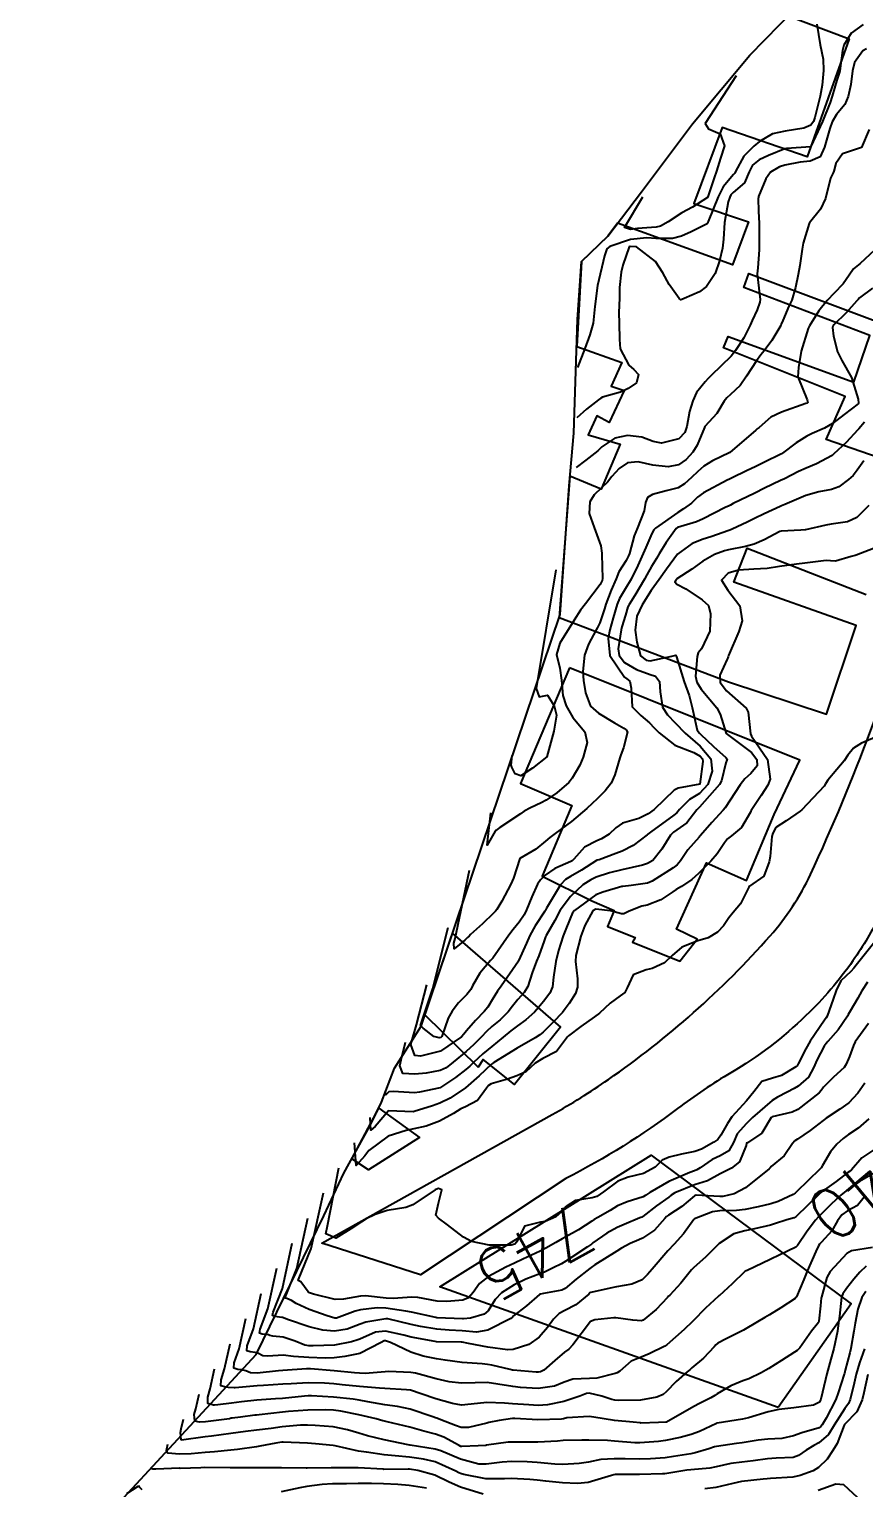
# Model space of a CAD drawing. Header units: metres. Extents: x 318500 to 325275, y 7408834 to 7428799.
# Drawn here: x 321219.5 to 321284.8, y 7415693.8 to 7415808 of the extents above; entities that cross this region are included whole.
import ezdxf
from ezdxf.enums import TextEntityAlignment as Align

# ---------------------------------------------------------------- set-up
doc = ezdxf.new("R2010")
doc.units = ezdxf.units.M
doc.header["$MEASUREMENT"] = 0
for name, color, linetype in [('Area', 45, 'Continuous'), ('Cotas', 45, 'Continuous'), ('Curvas de Nivel 1m', 11, 'Continuous'), ('Curvas de Nivel 5m', 15, 'Continuous'), ('Edificações', 30, 'Continuous'), ('Vias Primárias', 230, 'Continuous')]:
    doc.layers.add(name, color=color, linetype=linetype)
doc.styles.add('Style-STANDARD', font='STANDARD.shx')

msp = doc.modelspace()

# ---------------------------------------------------------------- linework, layer by layer
at = {"layer": 'Area'}
msp.add_lwpolyline([(321219.47, 7415685.03), (321237.22, 7415704.24), (321237.27, 7415704.3), (321242.53, 7415715.1), (321244.1, 7415718.45), (321246.15, 7415722.17), (321247.05, 7415724), (321248.06, 7415726.66), (321250.14, 7415729.94), (321261.03, 7415762.18), (321261.71, 7415772.25), (321262.1, 7415776.36), (321262.38, 7415785.26), (321262.69, 7415789.81), (321264.76, 7415791.8), (321267.37, 7415795.25), (321271.38, 7415800.57), (321275.86, 7415805.95), (321279.38, 7415809.56)], dxfattribs=at)
at = {"layer": 'Curvas de Nivel 1m', "flags": 128}
for points, elevation in [([(321284.74, 7415808.36), (321283.78, 7415807.68), (321283.22, 7415806.73), (321283.11, 7415806.33), (321282.89, 7415804.74), (321282.86, 7415804.56), (321282.68, 7415803.99), (321282.31, 7415802.75), (321282.15, 7415802.24), (321281.55, 7415800.76), (321280.64, 7415798.8), (321280.63, 7415798.77), (321278.74, 7415798.66), (321278.61, 7415798.63), (321277.31, 7415798.1), (321276.59, 7415797.77), (321276.06, 7415797.36), (321275.81, 7415796.83), (321275.44, 7415795.97), (321274.56, 7415795.21), (321274.38, 7415795.03), (321274.29, 7415794.85), (321274.16, 7415794.47), (321273.88, 7415792.86), (321273.81, 7415791.56), (321273.71, 7415790.86), (321273.48, 7415789.87), (321273.14, 7415788.87), (321272.46, 7415787.85), (321271.91, 7415787.43), (321270.71, 7415786.9), (321270.53, 7415786.82), (321270.45, 7415786.81), (321270.34, 7415786.9), (321269.54, 7415788), (321269.04, 7415788.92), (321268.48, 7415789.81), (321266.99, 7415790.95), (321266.5, 7415790.99), (321266.42, 7415790.96), (321265.92, 7415789.52), (321265.78, 7415788.97), (321265.66, 7415787.76), (321265.65, 7415786.97), (321265.62, 7415785.78), (321265.64, 7415784.97), (321265.67, 7415783.7), (321265.72, 7415782.97), (321266.38, 7415781.7), (321266.77, 7415781.35), (321267.15, 7415780.95), (321266.99, 7415780.32), (321266.35, 7415779.87), (321265.74, 7415779.58), (321264.34, 7415779.19), (321264.2, 7415779.12), (321264.02, 7415778.98), (321263.09, 7415778.24), (321262.32, 7415777.56)], 756), ([(321281.11, 7415808.38), (321281.36, 7415806.76), (321281.59, 7415805.65), (321281.63, 7415804.76), (321281.52, 7415803.6), (321281.36, 7415802.76), (321280.95, 7415801.08), (321280.84, 7415800.77), (321280.63, 7415800.47), (321280.08, 7415800.24), (321278.62, 7415800), (321277.63, 7415799.8), (321276.61, 7415799.21), (321276.17, 7415798.83), (321275.4, 7415798.04), (321274.75, 7415796.85), (321274.69, 7415796.73), (321274.58, 7415796.61), (321273.78, 7415795.65), (321273.39, 7415794.87), (321272.6, 7415792.95), (321272.58, 7415792.88), (321272.58, 7415792.83), (321272.53, 7415792.76), (321271.28, 7415792.13), (321270.51, 7415791.78), (321269.82, 7415791.6), (321268.51, 7415791.61), (321267.8, 7415791.65), (321266.51, 7415791.52), (321264.9, 7415790.98), (321264.68, 7415790.8), (321264.49, 7415790.25), (321263.93, 7415787.93), (321263.73, 7415786.29), (321263.6, 7415784.99), (321263.34, 7415784.06), (321262.94, 7415783), (321262.38, 7415781.51)], 757), ([(321274.8, 7415804.35), (321272.36, 7415800.62), (321272.62, 7415800.19), (321273.54, 7415799.79), (321273.89, 7415798.86), (321273.57, 7415797.89), (321273.25, 7415796.87), (321273.08, 7415796.36), (321272.58, 7415794.88), (321272.55, 7415794.81), (321271.38, 7415794.05), (321270.54, 7415793.62), (321269.46, 7415792.92), (321268.88, 7415792.57), (321268.52, 7415792.5), (321267.07, 7415792.4), (321266.52, 7415792.32), (321266.04, 7415792.48), (321267.5, 7415794.87)], 758), ([(321285.2, 7415800.14), (321284.61, 7415798.72), (321283.1, 7415798.23), (321282.59, 7415797.48), (321282.43, 7415796.89), (321282.38, 7415796.74), (321282.17, 7415796.34), (321281.78, 7415794.75), (321281.4, 7415793.9), (321280.53, 7415792.84), (321280.5, 7415792.77), (321280.04, 7415791.24), (321279.95, 7415790.78), (321279.77, 7415789.5), (321279.63, 7415788.78), (321279.43, 7415787.76), (321279.15, 7415786.79), (321278.92, 7415786.32), (321278.43, 7415785.2), (321278.32, 7415784.9), (321278.28, 7415784.8), (321277.59, 7415783.63), (321276.98, 7415782.81), (321276.73, 7415782.49), (321276.39, 7415782.04), (321275.61, 7415780.83), (321275.11, 7415780.09), (321274.35, 7415779.4), (321274.06, 7415779.14), (321273.85, 7415778.86), (321273.27, 7415777.92), (321272.35, 7415776.88), (321272.31, 7415776.81), (321271.74, 7415775.44), (321271.4, 7415774.89), (321270.88, 7415774.3), (321270.27, 7415773.89), (321269.46, 7415773.73), (321268.27, 7415773.86), (321267.11, 7415774.12), (321266.28, 7415774.05), (321265.63, 7415773.6), (321265.05, 7415772.97), (321264.71, 7415772.52), (321264.25, 7415772.08), (321263.68, 7415771.55), (321263.33, 7415770.99), (321263.3, 7415770.08), (321263.67, 7415768.99), (321264.19, 7415767.55), (321264.29, 7415766.98), (321264.29, 7415766.86), (321264.33, 7415764.98), (321264.3, 7415764.83), (321264.15, 7415764.52), (321262.99, 7415763), (321262.62, 7415762.51), (321262.11, 7415761.73), (321260.99, 7415759.93), (321260.74, 7415759.03), (321260.99, 7415757.96), (321261.11, 7415757.02), (321261.23, 7415755.82), (321261.48, 7415755.02), (321262.01, 7415754.11), (321262.95, 7415753), (321263.14, 7415752.15), (321262.82, 7415751), (321262.57, 7415750.39), (321261.95, 7415749.36), (321261.8, 7415749.15), (321261.69, 7415749.01), (321260.75, 7415748.21), (321259.92, 7415747.65), (321259.52, 7415747.44), (321258.7, 7415747.05), (321258.19, 7415746.77), (321257.91, 7415746.58), (321256.31, 7415745.5), (321255.98, 7415745.27), (321255.95, 7415745.27), (321255.92, 7415745.22), (321255.31, 7415744.11), (321255.6, 7415746.64)], 754), ([(321285.62, 7415790.7), (321284.49, 7415789.66), (321283.98, 7415789.23), (321283.64, 7415788.73), (321283.15, 7415788.05), (321282.46, 7415787.33), (321281.91, 7415786.75), (321281.26, 7415785.94), (321280.52, 7415784.77), (321280.42, 7415784.57), (321279.87, 7415782.78), (321279.66, 7415781.5), (321279.62, 7415780.78), (321280.34, 7415778.99), (321280.41, 7415778.77), (321280.34, 7415778.71), (321280.24, 7415778.68), (321278.33, 7415778.02), (321277.5, 7415777.63), (321276.58, 7415776.82), (321276.44, 7415776.7), (321276.32, 7415776.6), (321274.29, 7415774.85), (321272.95, 7415774.2), (321272.27, 7415773.78), (321271.8, 7415773.36), (321271.3, 7415772.89), (321270.76, 7415772.39), (321270.25, 7415772.08), (321269.31, 7415771.85), (321268.24, 7415771.56), (321267.84, 7415771.33), (321267.7, 7415770.94), (321267.59, 7415770.3), (321267.06, 7415768.95), (321266.82, 7415768.33), (321266.44, 7415766.96), (321266.37, 7415766.76), (321266.17, 7415766.41), (321265.61, 7415765.51), (321265.4, 7415764.97), (321265.02, 7415764.09), (321264.59, 7415762.98), (321264.48, 7415762.62), (321264.11, 7415761.51), (321263.93, 7415761.15), (321263.83, 7415760.98), (321263.24, 7415759.84), (321262.92, 7415759), (321262.78, 7415757.72), (321262.85, 7415757), (321262.99, 7415756.04), (321263.39, 7415754.99), (321264.01, 7415754.44), (321265.27, 7415753.7), (321265.99, 7415753.28), (321266.19, 7415753.15), (321266.3, 7415752.96), (321265.98, 7415751.73), (321265.76, 7415751.18), (321265.68, 7415750.96), (321265.29, 7415749.63), (321265.01, 7415748.97), (321264.55, 7415748.36), (321263.92, 7415747.75), (321263.52, 7415747.38), (321263.1, 7415746.99), (321261.9, 7415745.96), (321260.62, 7415745.03), (321260.21, 7415744.71), (321259.88, 7415744.42), (321259.12, 7415743.8), (321257.86, 7415743.06), (321257.36, 7415741.54), (321257.17, 7415741.07), (321256.46, 7415739.72), (321256.05, 7415739.09), (321255.95, 7415738.95), (321255.81, 7415738.79), (321254.93, 7415737.96), (321254.01, 7415737.11), (321253.89, 7415736.99), (321253.78, 7415736.88), (321253.56, 7415736.68), (321252.72, 7415736), (321252.7, 7415736.45), (321252.79, 7415736.81), (321253.93, 7415742.15)], 753), ([(321285.46, 7415787.71), (321284.45, 7415786.96), (321284.33, 7415786.84), (321284.22, 7415786.72), (321283.39, 7415785.78), (321282.42, 7415784.84), (321282.38, 7415784.78), (321282.35, 7415784.74), (321282.33, 7415784.65), (321282.41, 7415783.97), (321282.71, 7415782.74), (321283.06, 7415782.06), (321283.82, 7415780.73), (321284.34, 7415779.02), (321284.37, 7415778.72), (321284.34, 7415778.67), (321283.23, 7415777.83), (321282.32, 7415777.12), (321281.69, 7415776.75), (321280.74, 7415776.34), (321280.31, 7415776.13), (321279.48, 7415775.61), (321278.42, 7415774.8), (321278.34, 7415774.75), (321278.29, 7415774.72), (321277, 7415774.09), (321276.27, 7415773.74), (321275.66, 7415773.44), (321274.42, 7415772.85), (321274.26, 7415772.77), (321274.09, 7415772.69), (321272.24, 7415771.7), (321271.77, 7415771.35), (321271.29, 7415770.89), (321270.68, 7415770.44), (321270.22, 7415770.17), (321268.47, 7415768.93), (321268.35, 7415768.79), (321268.2, 7415768.52), (321267.72, 7415767.41), (321267.52, 7415766.94), (321267.1, 7415766.01), (321266.58, 7415764.95), (321266.14, 7415764.2), (321265.67, 7415763.43), (321265.48, 7415762.97), (321265.16, 7415761.92), (321264.91, 7415760.97), (321264.77, 7415760.29), (321264.9, 7415758.97), (321266.05, 7415757.27), (321266.23, 7415757.14), (321266.47, 7415756.95), (321266.58, 7415756.41), (321266.66, 7415754.95), (321267.33, 7415754.26), (321268.01, 7415753.68), (321268.38, 7415753.3), (321268.76, 7415752.92), (321269.99, 7415751.95), (321271.48, 7415751.38), (321271.97, 7415751.09), (321272.15, 7415750.88), (321272.17, 7415750.67), (321271.95, 7415748.88), (321270.25, 7415748.58), (321269.94, 7415748.42), (321268.38, 7415746.92), (321267.91, 7415746.57), (321267.18, 7415746.21), (321265.9, 7415745.84), (321265.38, 7415745.48), (321264.86, 7415744.97), (321264.26, 7415744.6), (321263.88, 7415744.46), (321262.91, 7415743.95), (321262.09, 7415743.01), (321261.97, 7415742.9), (321261.86, 7415742.85), (321260.6, 7415742.28), (321259.84, 7415741.76), (321259.47, 7415741.41), (321259.24, 7415741.05), (321258.79, 7415740.08), (321258.38, 7415739.05), (321258.19, 7415738.67), (321257.8, 7415738.08), (321257.33, 7415737.52), (321256.99, 7415737.07), (321255.75, 7415735.28), (321255.67, 7415735.18), (321255.58, 7415735.09), (321254.74, 7415734.1), (321254.17, 7415733.11), (321254.02, 7415732.81), (321253.72, 7415732.43), (321253.06, 7415731.77), (321252.56, 7415731.13), (321252.25, 7415730.57), (321251.75, 7415729.14), (321251.67, 7415729.05), (321251.56, 7415729.03), (321251.14, 7415729.15), (321250.31, 7415729.79), (321250.09, 7415729.99), (321250.34, 7415730.78), (321251.05, 7415732.9), (321252.26, 7415737.67)], 752), ([(321284.84, 7415777.22), (321284.4, 7415776.72), (321284.36, 7415776.68), (321284.32, 7415776.63), (321283.39, 7415775.64), (321282.44, 7415774.74), (321282.36, 7415774.66), (321282.29, 7415774.61), (321281.07, 7415773.97), (321280.27, 7415773.63), (321279.68, 7415773.36), (321278.58, 7415772.8), (321278.26, 7415772.65), (321277.01, 7415772.05), (321276.25, 7415771.68), (321274.56, 7415770.85), (321274.34, 7415770.74), (321274.24, 7415770.69), (321273.92, 7415770.54), (321272.22, 7415769.65), (321271.68, 7415769.42), (321270.21, 7415768.98), (321270.09, 7415768.9), (321269.3, 7415767.8), (321268.77, 7415766.92), (321268.55, 7415766.55), (321268.17, 7415765.94), (321267.81, 7415765.28), (321267.63, 7415764.94), (321266.85, 7415763.66), (321266.41, 7415762.96), (321266.32, 7415762.76), (321266.12, 7415762.11), (321265.85, 7415761.22), (321265.79, 7415760.96), (321265.57, 7415759.48), (321265.63, 7415758.96), (321266.06, 7415758.42), (321266.98, 7415757.87), (321268.06, 7415757.48), (321268.48, 7415757.34), (321268.79, 7415756.92), (321268.84, 7415756.12), (321269.02, 7415754.91), (321269.41, 7415754.31), (321270.01, 7415753.68), (321270.8, 7415752.89), (321271.98, 7415751.87), (321272.8, 7415750.87), (321272.92, 7415749.9), (321272.58, 7415748.87), (321271.93, 7415748.17), (321271.13, 7415747.68), (321270.35, 7415746.9), (321270.16, 7415746.66), (321269.91, 7415746.46), (321268.09, 7415745.13), (321267.89, 7415744.98), (321267.82, 7415744.93), (321266.74, 7415744.09), (321265.87, 7415743.65), (321265.37, 7415743.46), (321264.07, 7415742.98), (321263.91, 7415742.93), (321263.86, 7415742.91), (321262.69, 7415742.16), (321261.84, 7415741.67), (321261.43, 7415741.42), (321261.05, 7415741.02), (321259.96, 7415739.19), (321259.87, 7415739.04), (321259.85, 7415739), (321259.81, 7415738.94), (321259.05, 7415737.79), (321258.64, 7415737.05), (321258.38, 7415736.45), (321257.76, 7415735.06), (321257.75, 7415735.04), (321256.39, 7415733.08), (321256.12, 7415732.69), (321255.71, 7415732.02), (321255.37, 7415731.43), (321255.08, 7415731.1), (321254.39, 7415730.4), (321253.68, 7415729.58), (321253.48, 7415729.31), (321253.3, 7415729.12), (321251.66, 7415727.99), (321250.09, 7415727.6), (321249.65, 7415727.65), (321249.34, 7415728.52), (321249.77, 7415730.04), (321250.59, 7415733.18)], 751), ([(321285.17, 7415770.71), (321284.23, 7415769.77), (321283.5, 7415769.44), (321282.22, 7415769.24), (321281.8, 7415769.16), (321280.21, 7415768.8), (321280.19, 7415768.79), (321279.84, 7415768.78), (321278.3, 7415768.7), (321278.21, 7415768.67), (321276.99, 7415768.02), (321276.19, 7415767.69), (321275.52, 7415767.5), (321274.19, 7415767.23), (321273.89, 7415767.15), (321273.09, 7415766.87), (321272.17, 7415766.35), (321271.33, 7415765.73), (321270.15, 7415764.96), (321270.12, 7415764.93), (321270.1, 7415764.9), (321269.99, 7415764.74), (321270.15, 7415764.56), (321270.85, 7415764.18), (321272.14, 7415763.32), (321272.62, 7415762.87), (321272.77, 7415762.22), (321272.72, 7415760.87), (321272.09, 7415759.49), (321271.81, 7415759.16), (321271.73, 7415758.88), (321271.6, 7415757.34), (321271.7, 7415756.88), (321272.04, 7415756.33), (321273.28, 7415754.86), (321273.54, 7415754.38), (321274, 7415752.85), (321275.98, 7415751.37), (321276.41, 7415750.82), (321276.44, 7415750.33), (321275.95, 7415749.72), (321275.47, 7415749.3), (321275.1, 7415748.83), (321273.92, 7415747.04), (321273.77, 7415746.85), (321272.88, 7415745.89), (321272.01, 7415744.88), (321271.95, 7415744.81), (321271.89, 7415744.75), (321271, 7415743.76), (321270.43, 7415742.89), (321270.17, 7415742.58), (321269.85, 7415742.35), (321268.21, 7415741.29), (321267.84, 7415741.13), (321266.57, 7415740.95), (321265.91, 7415740.89), (321265.84, 7415740.87), (321264.36, 7415740.44), (321263.82, 7415740.22), (321262.14, 7415739.01), (321261.99, 7415738.82), (321261.8, 7415738.37), (321261.41, 7415737.4), (321261.26, 7415737.02), (321260.9, 7415735.88), (321260.67, 7415735.02), (321260.49, 7415733.78), (321260.42, 7415733.02), (321260.21, 7415732.54), (321259.71, 7415731.88), (321259.33, 7415731.41), (321259, 7415731.04), (321258.32, 7415730.43), (321257.68, 7415729.97), (321257.17, 7415729.57), (321256.57, 7415729.08), (321255.66, 7415728.36), (321254.98, 7415727.78), (321254.25, 7415727.1), (321253.94, 7415726.82), (321253.64, 7415726.55), (321252.83, 7415725.92), (321251.66, 7415725.14), (321251.64, 7415725.12), (321251.62, 7415725.12), (321250, 7415724.78), (321249.61, 7415724.74), (321247.96, 7415724.84), (321247.61, 7415724.8), (321247.42, 7415724.62), (321247.37, 7415724.58), (321247.35, 7415724.76)], 749), ([(321285.54, 7415767.35), (321284.18, 7415766.81), (321284.11, 7415766.79), (321283.78, 7415766.72), (321282.57, 7415766.35), (321282.18, 7415766.37), (321281.82, 7415766.39), (321280.17, 7415766.18), (321279.5, 7415766.11), (321278.17, 7415765.93), (321277.21, 7415765.77), (321276.17, 7415765.71), (321274.97, 7415765.64), (321274.17, 7415765.41), (321273.65, 7415764.86), (321274.15, 7415764.09), (321275.09, 7415762.84), (321275.27, 7415761.68), (321275.01, 7415760.84), (321274.19, 7415758.96), (321274.16, 7415758.85), (321274.14, 7415758.78), (321274.08, 7415758.68), (321273.5, 7415757.42), (321273.53, 7415756.86), (321274.04, 7415756.2), (321275.57, 7415754.83), (321275.72, 7415754.53), (321275.9, 7415752.82), (321276, 7415752.66), (321277.23, 7415750.81), (321277.46, 7415749.29), (321277.28, 7415748.81), (321276.74, 7415748), (321275.97, 7415746.82), (321275.95, 7415746.78), (321275.92, 7415746.71), (321275.22, 7415745.51), (321274.43, 7415744.84), (321274.11, 7415744.62), (321273.88, 7415744.31), (321273.3, 7415743.43), (321272.8, 7415742.87), (321271.85, 7415741.91), (321271.31, 7415741.43), (321270.5, 7415740.89), (321270.09, 7415740.65), (321269.83, 7415740.46), (321268.9, 7415739.83), (321267.82, 7415739.43), (321267.42, 7415739.33), (321266.43, 7415738.95), (321266.01, 7415738.75), (321265.81, 7415738.74), (321264.96, 7415738.97), (321263.81, 7415739.11), (321263.58, 7415738.98), (321262.96, 7415737.82), (321262.63, 7415737), (321262.24, 7415735.49), (321262.22, 7415735), (321262.38, 7415733.64), (321262.37, 7415733), (321262.22, 7415732.51), (321261.71, 7415731.71), (321261.42, 7415731.3), (321261.2, 7415731.01), (321260.46, 7415730.25), (321259.68, 7415729.48), (321259.43, 7415729.28), (321259.05, 7415729.04), (321257.66, 7415728.22), (321255.84, 7415727.09), (321255.72, 7415727.02), (321255.65, 7415726.97), (321254.67, 7415726.07), (321253.62, 7415725.11), (321252.42, 7415724.32), (321251.6, 7415723.91), (321251.04, 7415723.71), (321249.59, 7415723.26), (321249.51, 7415723.25), (321247.59, 7415723.31), (321246.54, 7415722.09), (321246.21, 7415721.81), (321246.14, 7415722.79)], 748), ([(321286, 7415752.69), (321284.6, 7415752.1), (321283.98, 7415751.7), (321283.54, 7415751.16), (321283.23, 7415750.73), (321282.67, 7415750.03), (321281.95, 7415749.21), (321281.78, 7415748.91), (321281.67, 7415748.74), (321279.92, 7415746.88), (321279.8, 7415746.77), (321278.69, 7415746.01), (321277.9, 7415745.51), (321277.65, 7415745.05), (321277.59, 7415744.8), (321277.44, 7415743.23), (321277.37, 7415742.8), (321276.96, 7415741.7), (321275.84, 7415740.9), (321275.77, 7415740.82), (321275.12, 7415739.53), (321274.56, 7415738.84), (321274.22, 7415738.43), (321273.79, 7415737.79), (321273.34, 7415737.3), (321272.6, 7415736.87), (321271.78, 7415736.62), (321270.53, 7415736.13), (321269.77, 7415735.47), (321269.17, 7415734.91), (321268.23, 7415734.45), (321267.75, 7415734.35), (321266.72, 7415733.97), (321266.25, 7415732.95), (321266.09, 7415732.59), (321265.72, 7415732.31), (321264.93, 7415731.74), (321264.09, 7415730.97), (321263.7, 7415730.67), (321262.63, 7415729.93), (321261.68, 7415729.19), (321261.59, 7415729.1), (321261.52, 7415729.01), (321260.72, 7415727.96), (321259.65, 7415727.42), (321259.05, 7415727.04), (321258.33, 7415726.36), (321257.63, 7415726.05), (321256.89, 7415725.81), (321255.63, 7415725.43), (321255.42, 7415725.3), (321255.26, 7415725.09), (321254.56, 7415724.14), (321253.6, 7415723.63), (321253.24, 7415723.47), (321252.67, 7415723.12), (321251.58, 7415722.51), (321250.54, 7415722.11), (321249.58, 7415721.9), (321248.96, 7415721.79), (321247.57, 7415721.33), (321246.06, 7415720.22), (321245.74, 7415719.8), (321245.06, 7415719.03), (321244.92, 7415720.82)], 747), ([(321285.65, 7415736.56), (321284.18, 7415734.71), (321284, 7415734.48), (321283.75, 7415734.23), (321282.97, 7415733.5), (321282.61, 7415732.73), (321282.39, 7415732.07), (321281.92, 7415730.74), (321281.84, 7415730.6), (321281.7, 7415730.42), (321280.57, 7415728.76), (321280.25, 7415728.18), (321279.65, 7415726.99), (321279.57, 7415726.85), (321279.47, 7415726.77), (321278.34, 7415726.09), (321277.64, 7415725.87), (321276.81, 7415725.62), (321276.16, 7415724.81), (321275.61, 7415724.11), (321274.44, 7415722.84), (321274.1, 7415722.34), (321273.58, 7415721.41), (321273.35, 7415721.08), (321273.04, 7415720.86), (321272.09, 7415720.33), (321271.56, 7415720.14), (321270.51, 7415719.93), (321269.55, 7415719.69), (321269.01, 7415719.45), (321268.44, 7415718.92), (321267.53, 7415718.42), (321266.34, 7415718.13), (321265.53, 7415717.81), (321264.4, 7415716.97), (321263.88, 7415716.61), (321263.51, 7415716.5), (321262.21, 7415716.29), (321261.5, 7415715.84), (321261.11, 7415715.4), (321260.68, 7415715.02), (321259.85, 7415714.66), (321259.48, 7415714.6), (321258.24, 7415714.28), (321257.64, 7415713.06), (321257.46, 7415712.89), (321257.19, 7415712.8), (321255.46, 7415712.81), (321254.08, 7415713.1), (321253.46, 7415713.42), (321252.21, 7415714.4), (321251.49, 7415714.92), (321251.29, 7415715.14), (321251.5, 7415716.09), (321251.76, 7415717.14), (321251.51, 7415717.23), (321251.43, 7415717.22), (321251.24, 7415717.14), (321249.5, 7415715.97), (321248.93, 7415715.75), (321247.49, 7415715.51), (321246.53, 7415715.2), (321245.84, 7415714.86), (321245.48, 7415714.64), (321244.64, 7415714.07), (321243.46, 7415713.34), (321242.68, 7415713.68), (321242.82, 7415714.31), (321243.7, 7415718.86)], 746), ([(321285.15, 7415730.15), (321284.1, 7415728.71), (321283.96, 7415728.44), (321283.66, 7415727.56), (321283.41, 7415726.96), (321283.24, 7415726.72), (321282.41, 7415725.96), (321281.63, 7415725.18), (321281.44, 7415724.92), (321281.29, 7415724.74), (321279.61, 7415723.42), (321279.17, 7415723.21), (321277.6, 7415722.85), (321277.53, 7415722.79), (321276.8, 7415721.58), (321275.68, 7415720.82), (321275.61, 7415720.78), (321275.57, 7415720.61), (321275.05, 7415719.33), (321274.42, 7415718.84), (321273.54, 7415718.38), (321272.55, 7415717.84), (321271.53, 7415717.52), (321269.99, 7415716.89), (321269.7, 7415716.71), (321269.52, 7415716.57), (321268.55, 7415715.87), (321267.49, 7415715.04), (321267.42, 7415715), (321267.26, 7415714.93), (321266.02, 7415714.41), (321265.48, 7415714.18), (321264.68, 7415713.75), (321263.58, 7415712.98), (321263.46, 7415712.89), (321263.15, 7415712.68), (321261.45, 7415711.54), (321261.11, 7415711.35), (321260.48, 7415711.02), (321259.78, 7415710.69), (321259.43, 7415710.56), (321258.33, 7415710.14), (321257.42, 7415709.71), (321256.42, 7415709.07), (321255.92, 7415708.56), (321255.39, 7415707.67), (321255.08, 7415707.4), (321253.99, 7415707.1), (321253.45, 7415707.04), (321253.38, 7415707.04), (321251.4, 7415707.12), (321251.38, 7415707.12), (321251.29, 7415707.14), (321249.39, 7415707.56), (321248.94, 7415707.63), (321247.39, 7415707.86), (321246.69, 7415707.9), (321245.39, 7415707.73), (321244.98, 7415707.63), (321243.94, 7415707.24), (321243.53, 7415707.09), (321243.38, 7415707.08), (321242.78, 7415707.26), (321241.39, 7415707.77), (321240.35, 7415708.24), (321239.99, 7415708.47), (321239.62, 7415708.63), (321239.51, 7415708.66), (321239.56, 7415708.84), (321240.41, 7415710.97), (321241.27, 7415714.92)], 744), ([(321284.85, 7415725.48), (321284.32, 7415724.71), (321283.61, 7415723.94), (321282.89, 7415723.44), (321281.83, 7415722.74), (321281.7, 7415722.63), (321281.6, 7415722.55), (321280.57, 7415721.77), (321279.58, 7415721.11), (321279.38, 7415720.97), (321279.21, 7415720.77), (321278.55, 7415719.79), (321277.54, 7415718.95), (321277.46, 7415718.87), (321277.38, 7415718.79), (321275.52, 7415717.29), (321274.63, 7415716.83), (321273.75, 7415716.61), (321273.52, 7415716.6), (321271.67, 7415716.71), (321271.52, 7415716.66), (321270.55, 7415715.84), (321269.49, 7415715.15), (321269.35, 7415715.05), (321269.2, 7415714.9), (321268.41, 7415713.98), (321267.47, 7415713.34), (321267.17, 7415713.22), (321266.49, 7415712.94), (321265.83, 7415712.57), (321265.45, 7415712.34), (321263.73, 7415711.26), (321263.44, 7415711.05), (321263.34, 7415710.98), (321262.27, 7415710.15), (321261.42, 7415709.41), (321261.15, 7415709.27), (321259.72, 7415709.03), (321259.47, 7415708.97), (321259.41, 7415708.94), (321258.39, 7415708.05), (321257.38, 7415707.28), (321257.28, 7415707.17), (321257.15, 7415707.06), (321255.37, 7415706.15), (321254.47, 7415706), (321253.36, 7415706.09), (321252.34, 7415706.15), (321251.37, 7415706.23), (321250.1, 7415706.43), (321249.37, 7415706.59), (321247.53, 7415707.03), (321247.38, 7415707.04), (321245.82, 7415706.77), (321245.37, 7415706.63), (321244.36, 7415706.24), (321243.36, 7415706.08), (321242.46, 7415706.16), (321241.37, 7415706.42), (321239.68, 7415706.99), (321239.38, 7415707.11), (321239.29, 7415707.13), (321239.27, 7415707.13), (321238.66, 7415707.23), (321238.5, 7415707.29), (321238.56, 7415707.55), (321239.28, 7415709.4), (321240.06, 7415712.96)], 743), ([(321285.17, 7415722.7), (321284.33, 7415721.97), (321283.58, 7415721.46), (321283.15, 7415721.15), (321282.66, 7415720.72), (321282.17, 7415720.12), (321281.54, 7415719.03), (321281.44, 7415718.85), (321281.35, 7415718.74), (321279.52, 7415716.98), (321279.41, 7415716.88), (321279.25, 7415716.77), (321278.08, 7415716.22), (321277.51, 7415716.03), (321276.51, 7415715.8), (321275.5, 7415715.6), (321274.82, 7415715.51), (321273.5, 7415715.48), (321272.93, 7415715.42), (321271.54, 7415714.87), (321271.51, 7415714.85), (321271.49, 7415714.82), (321270.66, 7415713.69), (321269.95, 7415712.89), (321269.45, 7415712.35), (321268.21, 7415710.92), (321267.85, 7415710.5), (321267.43, 7415710.1), (321266.62, 7415709.74), (321265.42, 7415709.54), (321264.93, 7415709.44), (321263.41, 7415709.1), (321263.34, 7415709.06), (321263.25, 7415708.98), (321262.25, 7415708.14), (321261.39, 7415707.68), (321260.94, 7415707.46), (321260.5, 7415707.02), (321260.03, 7415706.36), (321259.37, 7415705.59), (321258.57, 7415705.04), (321257.35, 7415704.63), (321256.9, 7415704.61), (321255.36, 7415704.82), (321253.85, 7415705.11), (321253.35, 7415705.2), (321253.26, 7415705.2), (321251.35, 7415705.24), (321251.24, 7415705.25), (321249.36, 7415705.61), (321248.78, 7415705.75), (321247.36, 7415706.08), (321246.57, 7415706), (321245.35, 7415705.45), (321245.19, 7415705.38), (321244.68, 7415705.23), (321243.35, 7415704.97), (321241.69, 7415704.92), (321241.35, 7415704.93), (321241.04, 7415704.97), (321240.29, 7415705.29), (321239.35, 7415705.6), (321238.54, 7415705.67), (321238.31, 7415705.74), (321238.2, 7415705.78), (321237.7, 7415705.84), (321237.49, 7415705.91), (321237.55, 7415706.24), (321238.15, 7415707.83), (321238.84, 7415710.99)], 742), ([(321285.56, 7415720.27), (321284.62, 7415719.63), (321283.81, 7415718.71), (321283.67, 7415718.58), (321283.54, 7415718.49), (321282.61, 7415717.8), (321281.52, 7415717), (321281.22, 7415716.74), (321280.36, 7415715.91), (321279.49, 7415715.05), (321279.32, 7415714.95), (321278.76, 7415714.78), (321277.8, 7415714.47), (321277.48, 7415714.38), (321276.22, 7415714.07), (321275.48, 7415713.92), (321274.62, 7415713.69), (321273.46, 7415712.93), (321273.42, 7415712.89), (321273.38, 7415712.85), (321272.42, 7415711.89), (321271.44, 7415711.02), (321271.3, 7415710.87), (321270.46, 7415709.84), (321269.59, 7415708.9), (321269.5, 7415708.8), (321269.41, 7415708.7), (321268.53, 7415707.78), (321267.52, 7415706.93), (321267.38, 7415706.88), (321266.71, 7415706.94), (321265.38, 7415707.12), (321265.21, 7415707.12), (321263.74, 7415706.97), (321263.38, 7415706.82), (321262, 7415705), (321261.69, 7415704.67), (321261.35, 7415704.42), (321260.59, 7415703.77), (321259.74, 7415703.03), (321259.48, 7415702.88), (321259.33, 7415702.85), (321259.15, 7415702.86), (321257.33, 7415703.01), (321257.29, 7415703.02), (321257.1, 7415703.06), (321255.66, 7415703.41), (321255.34, 7415703.47), (321254.91, 7415703.52), (321253.34, 7415703.61), (321252.01, 7415703.8), (321251.34, 7415703.91), (321250.29, 7415704.11), (321249.34, 7415704.43), (321247.73, 7415705.19), (321247.35, 7415705.32), (321247.24, 7415705.31), (321247.02, 7415705.19), (321245.34, 7415704.32), (321244.18, 7415704.08), (321243.34, 7415703.99), (321242.64, 7415703.96), (321241.34, 7415704), (321240.14, 7415704.09), (321239.34, 7415704.18), (321238.14, 7415704.12), (321237.75, 7415704.14), (321237.35, 7415704.34), (321237.15, 7415704.41), (321236.75, 7415704.45), (321236.49, 7415704.54), (321236.54, 7415704.93), (321237.02, 7415706.26), (321237.62, 7415709.02)], 741), ([(321284.91, 7415716.7), (321284.29, 7415715.92), (321283.5, 7415715.48), (321283.05, 7415715.17), (321282.72, 7415714.72), (321282.28, 7415713.93), (321281.46, 7415713.04), (321281.32, 7415712.88), (321281.24, 7415712.74), (321281.03, 7415712.32), (321280.34, 7415710.76), (321280.08, 7415710.11), (321279.5, 7415708.77), (321279.47, 7415708.71), (321279.41, 7415708.63), (321278.29, 7415707.89), (321277.39, 7415707.35), (321277.03, 7415707.15), (321276.45, 7415706.8), (321275.37, 7415706.16), (321274, 7415705.47), (321273.36, 7415705.12), (321273.21, 7415705), (321273.07, 7415704.85), (321272.24, 7415703.97), (321271.33, 7415703.19), (321271.16, 7415703.05), (321270.95, 7415702.88), (321270.09, 7415702.12), (321269.31, 7415701.31), (321269.08, 7415701.12), (321268.57, 7415700.91), (321267.3, 7415700.67), (321265.6, 7415700.64), (321265.3, 7415700.67), (321265.06, 7415700.72), (321264.27, 7415700.97), (321263.3, 7415701.21), (321263.09, 7415701.2), (321262.56, 7415700.99), (321261.3, 7415700.56), (321260.02, 7415700.3), (321259.29, 7415700.26), (321258.56, 7415700.31), (321257.29, 7415700.39), (321256.65, 7415700.43), (321255.29, 7415700.49), (321254.05, 7415700.35), (321253.29, 7415700.29), (321252.59, 7415700.42), (321251.29, 7415700.78), (321250.14, 7415701.16), (321249.3, 7415701.44), (321248.99, 7415701.49), (321247.31, 7415701.59), (321246.89, 7415701.61), (321245.31, 7415701.75), (321243.95, 7415701.88), (321243.31, 7415701.94), (321242.57, 7415701.99), (321241.31, 7415702.03), (321239.98, 7415701.96), (321239.31, 7415701.91), (321237.8, 7415701.82), (321237.31, 7415701.78), (321235.59, 7415701.64), (321235.5, 7415701.64), (321235.04, 7415701.67), (321234.85, 7415701.68), (321234.47, 7415701.79), (321234.49, 7415702.27), (321234.76, 7415703.13), (321235.19, 7415705.09)], 739), ([(321285.46, 7415712.61), (321283.81, 7415712.35), (321283.45, 7415712.14), (321282.15, 7415710.73), (321281.88, 7415710.28), (321281.46, 7415708.74), (321281.45, 7415708.69), (321281.4, 7415708.06), (321281.26, 7415706.86), (321281.22, 7415706.74), (321280.68, 7415706.06), (321279.76, 7415704.76), (321279.56, 7415704.57), (321279.35, 7415704.43), (321278.35, 7415703.78), (321277.34, 7415703.15), (321277.11, 7415703.01), (321276.74, 7415702.8), (321275.78, 7415702.35), (321275.32, 7415702.18), (321274.36, 7415701.79), (321273.3, 7415701.16), (321273.12, 7415701.03), (321272.81, 7415700.85), (321271.81, 7415700.35), (321271.29, 7415700.06), (321269.33, 7415698.95), (321269.28, 7415698.94), (321268.7, 7415698.91), (321267.32, 7415698.88), (321267.28, 7415698.89), (321266.73, 7415698.94), (321265.28, 7415699.09), (321263.65, 7415699.34), (321263.28, 7415699.38), (321261.55, 7415699.28), (321261.28, 7415699.21), (321261.11, 7415699.18), (321259.28, 7415699.13), (321257.46, 7415699.23), (321257.28, 7415699.23), (321256.25, 7415699.08), (321255.45, 7415698.91), (321255.28, 7415698.87), (321253.84, 7415698.53), (321253.27, 7415698.54), (321252.84, 7415698.68), (321251.69, 7415699.13), (321251.38, 7415699.25), (321251.27, 7415699.29), (321251.05, 7415699.37), (321249.28, 7415699.96), (321248.3, 7415700.17), (321247.29, 7415700.31), (321245.96, 7415700.54), (321245.29, 7415700.67), (321244.82, 7415700.75), (321243.29, 7415700.9), (321241.55, 7415701.01), (321241.3, 7415701.01), (321241.01, 7415700.99), (321239.29, 7415700.81), (321238.75, 7415700.77), (321237.29, 7415700.66), (321236.09, 7415700.54), (321235.29, 7415700.43), (321234.22, 7415700.3), (321233.97, 7415700.29), (321233.9, 7415700.29), (321233.46, 7415700.42), (321233.44, 7415700.91), (321233.63, 7415701.56), (321233.98, 7415703.12)], 738), ([(321284.96, 7415711.17), (321284.46, 7415710.7), (321284.01, 7415710.13), (321283.42, 7415709.4), (321283.13, 7415709), (321283.03, 7415708.72), (321282.87, 7415707.24), (321282.81, 7415706.72), (321282.71, 7415706.06), (321282.44, 7415704.72), (321282.2, 7415703.87), (321281.88, 7415702.73), (321281.78, 7415702.28), (321281.42, 7415700.74), (321281.3, 7415700.52), (321280.84, 7415700.29), (321279.29, 7415700.06), (321278.14, 7415699.93), (321277.29, 7415699.75), (321275.76, 7415699.29), (321275.28, 7415699.17), (321273.31, 7415698.88), (321273.28, 7415698.87), (321273.24, 7415698.85), (321271.91, 7415698.22), (321271.27, 7415697.98), (321270.41, 7415697.74), (321269.26, 7415697.5), (321268.72, 7415697.44), (321267.26, 7415697.34), (321266.85, 7415697.34), (321265.26, 7415697.47), (321264.71, 7415697.51), (321263.26, 7415697.54), (321262.71, 7415697.54), (321261.26, 7415697.5), (321260.8, 7415697.47), (321259.26, 7415697.37), (321258.92, 7415697.37), (321257.25, 7415697.39), (321256.95, 7415697.37), (321255.25, 7415697.14), (321255.21, 7415697.13), (321254.61, 7415697.1), (321253.32, 7415697.04), (321253.25, 7415697.05), (321253.12, 7415697.11), (321251.91, 7415697.78), (321251.26, 7415698.02), (321250.35, 7415698.25), (321249.26, 7415698.55), (321247.49, 7415698.97), (321247.27, 7415699.02), (321247.13, 7415699.05), (321246.63, 7415699.2), (321245.27, 7415699.53), (321243.85, 7415699.81), (321243.28, 7415699.88), (321242.62, 7415699.91), (321241.28, 7415699.89), (321239.76, 7415699.78), (321239.28, 7415699.72), (321237.47, 7415699.52), (321237.27, 7415699.5), (321237.12, 7415699.49), (321236.01, 7415699.34), (321235.36, 7415699.25), (321235.27, 7415699.25), (321235.14, 7415699.22), (321233.27, 7415698.98), (321232.81, 7415698.94), (321232.44, 7415699.03), (321232.39, 7415699.54), (321232.51, 7415700), (321232.76, 7415701.15)], 737), ([(321284.93, 7415709.18), (321284.62, 7415708.7), (321284.31, 7415707.79), (321284.11, 7415706.7), (321284.01, 7415706.07), (321283.77, 7415704.71), (321283.69, 7415704.37), (321283.33, 7415703.02), (321283.27, 7415702.77), (321283.24, 7415702.71), (321282.78, 7415701.24), (321282.58, 7415700.72), (321281.82, 7415699.27), (321281.51, 7415698.74), (321281.42, 7415698.6), (321281.28, 7415698.5), (321279.93, 7415698.1), (321279.27, 7415697.87), (321278.36, 7415697.68), (321277.26, 7415697.62), (321276.52, 7415697.54), (321275.26, 7415697.33), (321274.82, 7415697.27), (321273.25, 7415697.05), (321273.09, 7415697.01), (321272.64, 7415696.86), (321271.57, 7415696.55), (321271.24, 7415696.48), (321269.88, 7415696.25), (321269.24, 7415696.16), (321268.09, 7415696.07), (321267.24, 7415696.05), (321266.1, 7415696.07), (321265.24, 7415696.09), (321264.19, 7415696.02), (321263.23, 7415695.82), (321262.5, 7415695.72), (321261.23, 7415695.64), (321260.6, 7415695.65), (321259.23, 7415695.79), (321258.43, 7415695.85), (321257.23, 7415695.87), (321256.49, 7415695.81), (321255.23, 7415695.65), (321254.65, 7415695.67), (321253.23, 7415696.06), (321251.67, 7415696.7), (321251.25, 7415696.84), (321249.27, 7415697.15), (321249.25, 7415697.15), (321249.12, 7415697.17), (321247.25, 7415697.56), (321245.94, 7415697.89), (321245.26, 7415698.09), (321244.38, 7415698.36), (321243.26, 7415698.58), (321241.85, 7415698.68), (321241.26, 7415698.71), (321240.69, 7415698.7), (321239.26, 7415698.57), (321238.41, 7415698.46), (321237.26, 7415698.32), (321236.39, 7415698.21), (321235.26, 7415698.06), (321233.74, 7415697.86), (321233.25, 7415697.8), (321231.4, 7415697.55), (321231.36, 7415697.56), (321231.32, 7415698.15), (321231.37, 7415698.42), (321231.54, 7415699.19)], 736), ([(321285.1, 7415702.69), (321284.77, 7415701.24), (321284.64, 7415700.7), (321284.23, 7415699.76), (321283.28, 7415698.77), (321283.24, 7415698.71), (321282.69, 7415697.29), (321282.36, 7415696.72), (321281.91, 7415696.06), (321281.23, 7415695.39), (321280.82, 7415695.15), (321279.8, 7415694.76), (321279.22, 7415694.64), (321277.47, 7415694.53), (321277.22, 7415694.52), (321276.91, 7415694.49), (321275.21, 7415694.29), (321274.53, 7415694.15), (321273.21, 7415693.84), (321272.35, 7415693.72)], 734), ([(321255, 7415693.3), (321253.21, 7415693.87), (321252.34, 7415694.26), (321251.21, 7415694.8), (321249.89, 7415695.16), (321249.22, 7415695.26), (321249.13, 7415695.26), (321247.22, 7415695.25), (321247.16, 7415695.26), (321245.22, 7415695.38), (321245.06, 7415695.38), (321243.22, 7415695.38), (321243.1, 7415695.38), (321241.22, 7415695.35), (321241.14, 7415695.35), (321239.22, 7415695.36), (321239.17, 7415695.36), (321237.22, 7415695.36), (321237.19, 7415695.36), (321235.22, 7415695.37), (321235.19, 7415695.38), (321233.22, 7415695.39), (321232.9, 7415695.38), (321231.29, 7415695.33), (321231.22, 7415695.34), (321229.38, 7415695.27), (321229.22, 7415695.27), (321229.14, 7415695.28), (321229.13, 7415695.3), (321229.04, 7415695.26)], 734), ([(321228.3, 7415693.64), (321228.13, 7415693.84), (321228.07, 7415693.94), (321227.97, 7415693.91), (321227.09, 7415693.35)], 733), ([(321250.56, 7415693.79), (321249.2, 7415694), (321248.31, 7415694.07), (321247.2, 7415694.12), (321246.26, 7415694.15), (321245.2, 7415694.14), (321244.31, 7415694.13), (321243.2, 7415694.11), (321242.4, 7415694.06), (321241.2, 7415693.9), (321240.66, 7415693.81), (321239.19, 7415693.49)], 733), ([(321284.64, 7415692.7), (321283.21, 7415694.05), (321282.58, 7415694.09), (321281.21, 7415693.59)], 733)]:
    msp.add_lwpolyline(points, dxfattribs=dict(at, elevation=elevation))
at = {"layer": 'Curvas de Nivel 5m', "flags": 128}
for points, elevation in [([(321284.98, 7415806.46), (321284.71, 7415806.31), (321284.05, 7415805.38), (321283.89, 7415804.73), (321283.75, 7415803.65), (321283.56, 7415802.73), (321283.3, 7415802.09), (321282.65, 7415801.31), (321282.31, 7415800.74), (321282.11, 7415800.22), (321281.7, 7415798.75), (321281.36, 7415798), (321280.59, 7415797.66), (321279.8, 7415797.58), (321278.59, 7415797.35), (321278.17, 7415797.22), (321277.48, 7415796.81), (321277.12, 7415796.27), (321276.55, 7415794.89), (321276.53, 7415794.84), (321276.53, 7415794.82), (321276.5, 7415794.77), (321276.54, 7415793.73), (321276.58, 7415792.82), (321276.58, 7415792.77), (321276.6, 7415790.82), (321276.6, 7415790.72), (321276.48, 7415789.32), (321276.44, 7415788.85), (321276.44, 7415788.82), (321276.44, 7415788.79), (321276.47, 7415788.6), (321276.68, 7415786.82), (321276.65, 7415786.61), (321276.44, 7415786.02), (321276.05, 7415785.2), (321275.89, 7415784.83), (321275.39, 7415783.82), (321274.75, 7415782.84), (321274.39, 7415782.4), (321272.84, 7415780.87), (321272.61, 7415780.64), (321272.36, 7415780.38), (321271.69, 7415779.55), (321271.39, 7415778.89), (321271.15, 7415778.07), (321270.93, 7415776.89), (321270.77, 7415776.43), (321270.3, 7415775.93), (321268.96, 7415775.59), (321268.3, 7415775.72), (321267.42, 7415776.06), (321266.3, 7415776.19), (321265.29, 7415775.98), (321264.29, 7415775.29), (321263.96, 7415774.98), (321263.03, 7415774.25), (321262.27, 7415773.69)], 755), ([(321284.79, 7415774.2), (321284.27, 7415773.46), (321283.94, 7415773.05), (321283.58, 7415772.73), (321282.83, 7415772.16), (321282.25, 7415771.95), (321281.27, 7415771.77), (321280.25, 7415771.48), (321278.6, 7415770.79), (321278.35, 7415770.68), (321278.24, 7415770.64), (321276.99, 7415770.06), (321276.22, 7415769.69), (321275.64, 7415769.41), (321274.48, 7415768.85), (321274.29, 7415768.77), (321274.21, 7415768.74), (321272.82, 7415768.25), (321272.2, 7415768.07), (321271.35, 7415767.73), (321270.2, 7415766.9), (321269.35, 7415765.73), (321268.77, 7415764.92), (321268.14, 7415764.05), (321267.44, 7415762.94), (321267.03, 7415762.03), (321266.9, 7415760.95), (321267.02, 7415760.01), (321267.31, 7415758.94), (321267.74, 7415758.61), (321268.07, 7415758.55), (321269.76, 7415758.9), (321270.08, 7415758.98), (321270.12, 7415758.9), (321270.13, 7415758.85), (321270.71, 7415756.89), (321271.1, 7415755.82), (321271.36, 7415754.89), (321271.75, 7415753.13), (321271.92, 7415752.88), (321272, 7415752.8), (321273.01, 7415751.84), (321273.97, 7415750.98), (321274.09, 7415750.85), (321274.05, 7415750.76), (321273.97, 7415750.56), (321273.64, 7415749.16), (321273.49, 7415748.86), (321271.92, 7415747.08), (321271.82, 7415746.99), (321271.72, 7415746.88), (321270.93, 7415745.87), (321269.89, 7415745.13), (321269.64, 7415744.9), (321268.97, 7415743.81), (321268.26, 7415742.92), (321267.86, 7415742.67), (321267.47, 7415742.55), (321265.85, 7415742.18), (321264.88, 7415741.94), (321263.84, 7415741.62), (321263.41, 7415741.41), (321262.8, 7415741), (321261.82, 7415740.11), (321261.03, 7415739.02), (321260.6, 7415738.23), (321259.93, 7415737.04), (321259.88, 7415736.94), (321259.77, 7415736.64), (321259.34, 7415735.46), (321259.17, 7415735.04), (321258.83, 7415734.13), (321258.48, 7415733.05), (321258.2, 7415732.58), (321257.71, 7415732.03), (321257.28, 7415731.5), (321256.94, 7415731.07), (321256.33, 7415730.44), (321255.68, 7415729.91), (321255.25, 7415729.52), (321254.86, 7415729.1), (321254.26, 7415728.51), (321253.66, 7415727.97), (321252.65, 7415727.12), (321252.09, 7415726.68), (321251.64, 7415726.47), (321250.53, 7415726.26), (321249.64, 7415726.18), (321248.7, 7415726.24), (321248.47, 7415726.84), (321248.57, 7415727.32), (321248.92, 7415728.69)], 750), ([(321260.69, 7415765.68), (321259.15, 7415756.39), (321259.37, 7415755.73), (321260.03, 7415755.87), (321260.56, 7415755.03), (321260.74, 7415754.3), (321260.52, 7415753.03), (321259.97, 7415751.04), (321258.86, 7415750.14), (321257.95, 7415749.55), (321257.5, 7415749.71), (321257.24, 7415750.22), (321257.18, 7415750.37), (321257.27, 7415751.13)], 755), ([(321285.07, 7415733.38), (321284.63, 7415732.71), (321284.3, 7415732.13), (321283.71, 7415731.13), (321283.56, 7415730.86), (321283.49, 7415730.72), (321282.76, 7415729.65), (321281.95, 7415728.74), (321281.82, 7415728.6), (321281.67, 7415728.37), (321281.11, 7415727.29), (321280.88, 7415726.75), (321280.44, 7415725.96), (321279.63, 7415725.24), (321279.33, 7415725.07), (321278.79, 7415724.78), (321278.02, 7415724.39), (321277.61, 7415724.14), (321276.08, 7415722.81), (321275.84, 7415722.57), (321275.59, 7415722.34), (321274.88, 7415721.53), (321274.57, 7415720.84), (321274.22, 7415720.18), (321273.55, 7415719.79), (321272.9, 7415719.5), (321271.97, 7415718.87), (321271.71, 7415718.7), (321271.54, 7415718.63), (321271.16, 7415718.5), (321269.53, 7415717.8), (321268.03, 7415716.92), (321267.73, 7415716.71), (321267.51, 7415716.59), (321266.26, 7415716.19), (321265.5, 7415715.87), (321264.92, 7415715.53), (321263.96, 7415714.97), (321263.67, 7415714.8), (321263.49, 7415714.68), (321262.46, 7415714.01), (321261.47, 7415713.45), (321261.17, 7415713.31), (321260.67, 7415713.02), (321259.91, 7415712.57), (321259.45, 7415712.34), (321258.11, 7415711.72), (321257.44, 7415711.39), (321256.78, 7415711.07), (321255.42, 7415710.34), (321254.71, 7415709.8), (321254.2, 7415709.1), (321253.84, 7415708.67), (321253.4, 7415708.5), (321252.14, 7415708.39), (321251.4, 7415708.42), (321249.87, 7415708.7), (321249.4, 7415708.73), (321247.96, 7415708.63), (321247.4, 7415708.66), (321245.79, 7415708.83), (321245.4, 7415708.82), (321244.06, 7415708.58), (321243.4, 7415708.54), (321241.71, 7415708.97), (321241.41, 7415709.07), (321241.3, 7415709.16), (321240.73, 7415709.92), (321240.57, 7415710.02), (321240.52, 7415710.03), (321240.54, 7415710.12), (321241.54, 7415712.54), (321242.49, 7415716.89)], 745), ([(321285.54, 7415718.42), (321284.45, 7415717.78), (321283.52, 7415717.16), (321282.97, 7415716.72), (321282.22, 7415716.02), (321281.5, 7415715.29), (321281.22, 7415715.02), (321280.99, 7415714.75), (321280.35, 7415713.89), (321279.58, 7415712.77), (321279.46, 7415712.64), (321278.2, 7415712.04), (321277.45, 7415711.67), (321275.64, 7415710.82), (321275.5, 7415710.76), (321275.44, 7415710.71), (321274.48, 7415709.77), (321273.45, 7415708.85), (321273.43, 7415708.83), (321273.41, 7415708.81), (321272.38, 7415707.87), (321271.42, 7415706.87), (321271.4, 7415706.85), (321271.38, 7415706.83), (321270.71, 7415706.21), (321269.36, 7415705), (321269.2, 7415704.9), (321267.97, 7415704.3), (321267.35, 7415704.04), (321266.57, 7415703.71), (321265.7, 7415702.95), (321265.47, 7415702.81), (321265.33, 7415702.76), (321263.9, 7415702.39), (321263.32, 7415702.37), (321262.01, 7415702.31), (321261.32, 7415702.07), (321260.57, 7415701.76), (321259.31, 7415701.57), (321257.91, 7415701.65), (321257.31, 7415701.73), (321256.15, 7415701.92), (321255.31, 7415702.04), (321254.38, 7415702.03), (321253.31, 7415701.99), (321252.33, 7415702.11), (321251.32, 7415702.34), (321249.71, 7415702.78), (321249.33, 7415702.84), (321247.61, 7415702.91), (321247.33, 7415702.89), (321245.76, 7415702.77), (321245.32, 7415702.78), (321244.92, 7415702.82), (321243.33, 7415702.96), (321241.49, 7415703.11), (321241.33, 7415703.12), (321241.16, 7415703.11), (321239.33, 7415702.99), (321238.98, 7415702.96), (321237.32, 7415702.79), (321236.8, 7415702.81), (321236.41, 7415702.96), (321236.09, 7415703.04), (321235.8, 7415703.06), (321235.48, 7415703.17), (321235.52, 7415703.6), (321235.89, 7415704.7), (321236.41, 7415707.05)], 740), ([(321284.84, 7415704.7), (321284.45, 7415703.59), (321284.19, 7415702.7), (321284.03, 7415702), (321283.72, 7415700.71), (321283.59, 7415700.41), (321283.29, 7415700.01), (321282.46, 7415698.72), (321282.01, 7415697.99), (321281.26, 7415697.32), (321280.88, 7415697.12), (321280.28, 7415696.75), (321279.68, 7415696.33), (321279.24, 7415696.19), (321277.91, 7415696.12), (321277.24, 7415696.07), (321276.12, 7415695.92), (321275.24, 7415695.82), (321274.36, 7415695.7), (321273.23, 7415695.44), (321272.74, 7415695.35), (321271.23, 7415695.21), (321270.92, 7415695.18), (321269.22, 7415694.91), (321269.02, 7415694.9), (321267.22, 7415694.85), (321265.33, 7415694.84), (321265.22, 7415694.82), (321265.03, 7415694.76), (321263.21, 7415694.22), (321262.37, 7415694.15), (321261.21, 7415694.21), (321259.91, 7415694.33), (321259.21, 7415694.42), (321258.64, 7415694.47), (321257.21, 7415694.53), (321256.66, 7415694.51), (321255.21, 7415694.52), (321253.48, 7415694.85), (321253.22, 7415694.93), (321253.09, 7415694.99), (321252.86, 7415695.12), (321251.23, 7415695.84), (321250.33, 7415696.06), (321249.24, 7415696.2), (321248.1, 7415696.32), (321247.24, 7415696.4), (321245.87, 7415696.59), (321245.24, 7415696.69), (321243.4, 7415697.09), (321243.25, 7415697.12), (321241.88, 7415697.26), (321241.25, 7415697.31), (321239.34, 7415697.39), (321239.25, 7415697.38), (321238.77, 7415697.31), (321237.51, 7415697.06), (321237.25, 7415697.02), (321235.77, 7415696.82), (321235.24, 7415696.75), (321233.98, 7415696.63), (321233.24, 7415696.56), (321232.15, 7415696.48), (321231.24, 7415696.44), (321230.33, 7415696.51), (321230.22, 7415696.73), (321230.25, 7415696.86), (321230.33, 7415697.22)], 735)]:
    msp.add_lwpolyline(points, dxfattribs=dict(at, elevation=elevation))
at = {"layer": 'Edificações'}
for points in [[(321278.87, 7415809.03), (321283.63, 7415807.23), (321280.34, 7415797.99), (321273.7, 7415800.3), (321271.47, 7415794.35), (321275.76, 7415792.9), (321274.51, 7415789.55), (321265.51, 7415792.8), (321264.76, 7415791.8), (321262.69, 7415789.81), (321262.32, 7415783.14), (321265.84, 7415781.89), (321265.02, 7415780.04), (321266.03, 7415779.72), (321264.86, 7415777.19), (321263.88, 7415777.72), (321263.22, 7415776.24), (321265.72, 7415775.5), (321264.23, 7415771.99), (321261.78, 7415773.01), (321260.95, 7415761.93), (321274.2, 7415756.91), (321281.86, 7415754.36), (321284.17, 7415761.31), (321274.6, 7415764.71), (321275.65, 7415767.37), (321284.96, 7415763.74)], [(321288.62, 7415773.53), (321281.84, 7415775.88), (321283.33, 7415779.25), (321273.8, 7415783.06), (321274.16, 7415783.93), (321284, 7415780.36), (321285.25, 7415784.01), (321275.38, 7415787.76), (321275.77, 7415788.86), (321289.72, 7415783.66)]]:
    msp.add_lwpolyline(points, dxfattribs=at)
for points in [[(321261.75, 7415758.01), (321257.91, 7415748.94), (321261.92, 7415747.22), (321259.61, 7415741.68), (321263.5, 7415739.75), (321265.25, 7415739.01), (321264.72, 7415737.76), (321266.88, 7415736.88), (321266.68, 7415736.51), (321270.37, 7415735.03), (321271.73, 7415736.76), (321270.12, 7415737.54), (321272.47, 7415742.74), (321275.6, 7415741.34), (321277.77, 7415746.51), (321279.77, 7415750.76)], [(321250.44, 7415730.83), (321252.6, 7415737.21), (321261.04, 7415729.87), (321257.45, 7415725.37), (321255, 7415727.34), (321254.59, 7415726.74)], [(321244.71, 7415719.56), (321246.82, 7415723.54), (321250.01, 7415721.23), (321246.01, 7415718.7)], [(321278.08, 7415700.09), (321251.6, 7415709.55), (321268.13, 7415719.86), (321283.79, 7415708.2)]]:
    msp.add_lwpolyline(points, close=True, dxfattribs=at)
at = {"layer": 'Vias Primárias'}
msp.add_lwpolyline([(321318.98, 7415822.56), (321307.94, 7415793.56), (321303.03, 7415780.69), (321296.7, 7415763.57), (321292.7, 7415753.08), (321288.81, 7415744.34), (321286.06, 7415738.69, -0.039911), (321283.93, 7415735.07, -0.047996), (321280.25, 7415730.77, -0.057993), (321274.38, 7415726.3, 0.02823), (321270.2, 7415723.5, -0.043321), (321261.46, 7415718.01), (321250.08, 7415710.47), (321242.36, 7415712.96), (321260.4, 7415723.03, 0.023892), (321264.79, 7415725.77, 0.0606), (321277.45, 7415737.02, 0.071724), (321280.6, 7415741.81, 0.020886), (321285.33, 7415753.13), (321293.17, 7415773.85), (321302.33, 7415797.81), (321309.12, 7415815.38)], format="xyb", dxfattribs=at)

# ---------------------------------------------------------------- texts
at = {"layer": 'Cotas', "style": 'Style-STANDARD'}
for s, rotation, p in [('740', 219.7701, (321284.85, 7415717.35, 740)), ('745', 209.0778, (321259.04, 7415712.22, 745))]:
    msp.add_text(s, height=4, rotation=rotation, dxfattribs=at).set_placement(p, align=Align.MIDDLE_CENTER)

doc.saveas('drawing.dxf')
